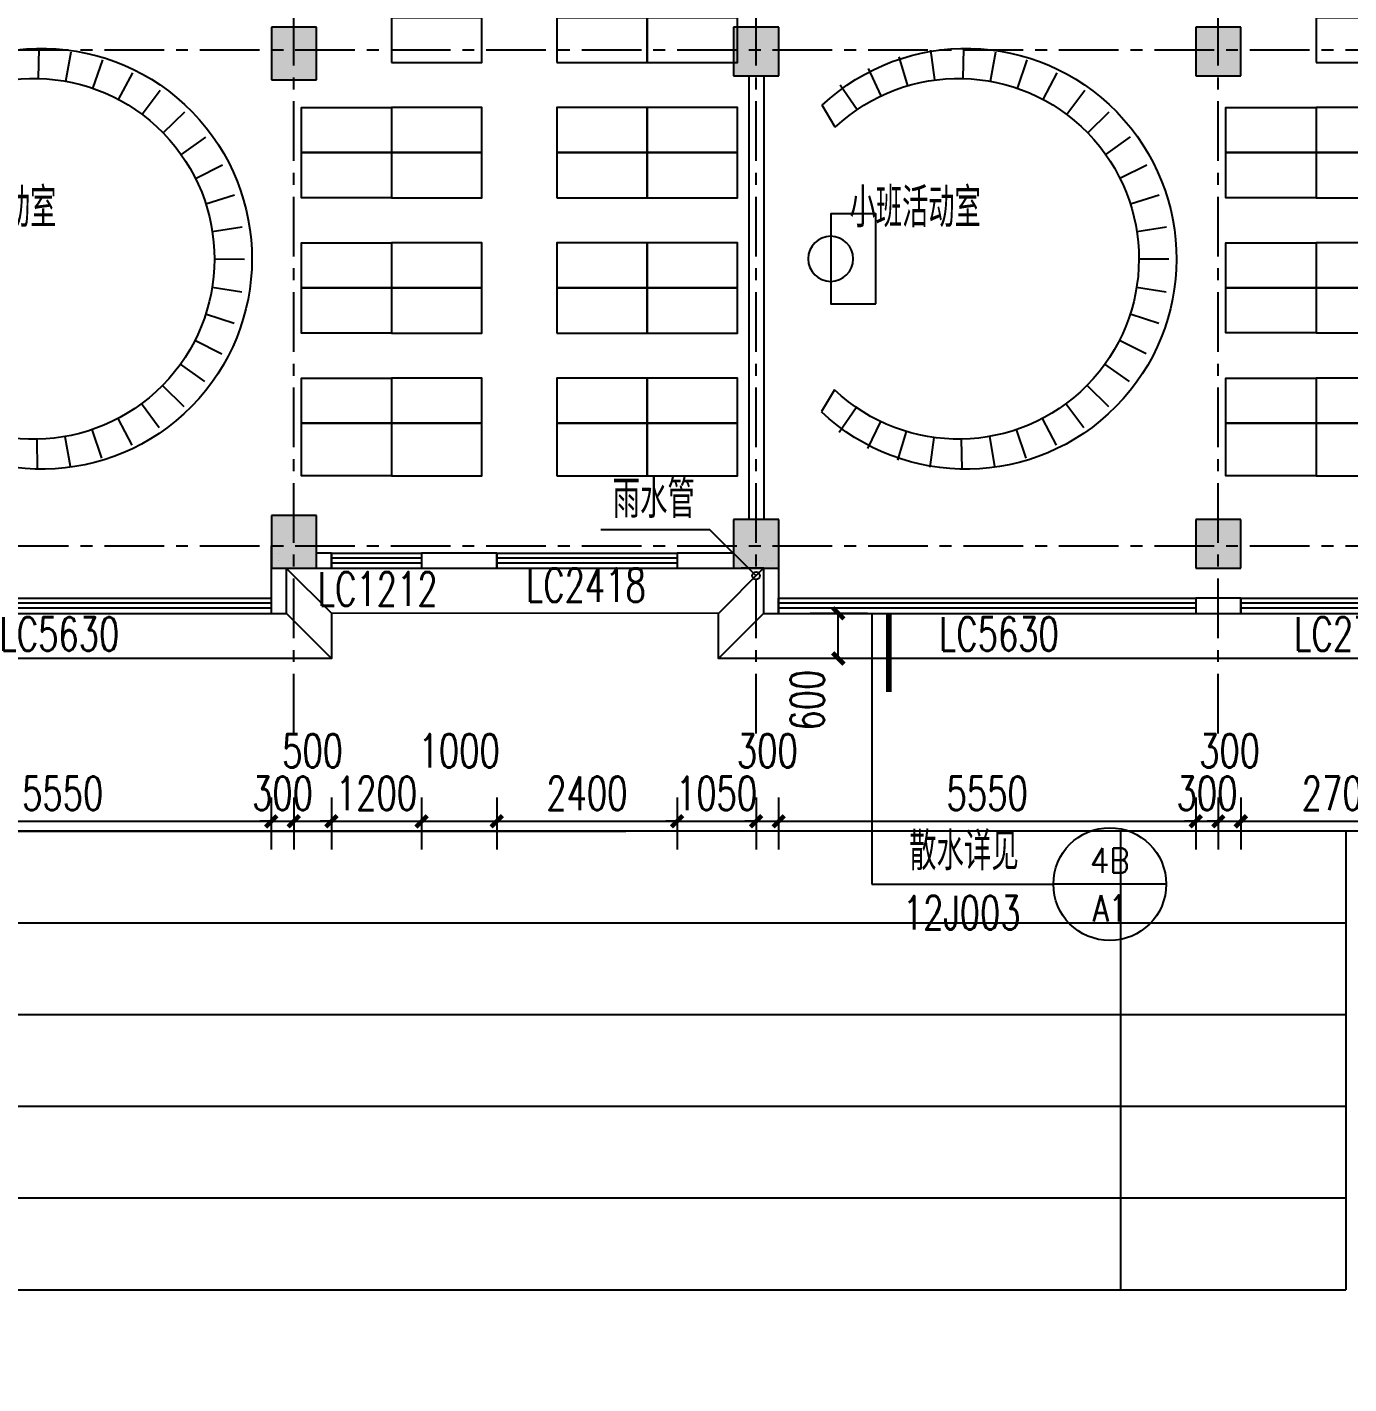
# Model space of a CAD drawing. Header units: millimetres. Extents: x -1048436 to -185795, y -983427 to 400387.
# Drawn here: x -732911 to -715326, y -456270 to -438217 of the extents above; entities that cross this region are included whole.
import ezdxf
from ezdxf.enums import TextEntityAlignment as Align

# ---------------------------------------------------------------- set-up
doc = ezdxf.new("R2010")
doc.units = ezdxf.units.MM
doc.header["$LTSCALE"] = 500
doc.linetypes.add('HIDDEN2', pattern=[0.1875, 0.125, -0.0625])
doc.linetypes.add('一层轴网$0$CENTER', pattern=[50.8, 31.75, -6.35, 6.35, -6.35])
for name, color, linetype in [('COLUMN', 254, 'Continuous'), ('DIM_LEAD', 3, 'Continuous'), ('PUB_DIM', 3, 'Continuous'), ('PUB_HATCH', 8, 'Continuous'), ('PUB_TEXT', 7, 'Continuous'), ('WINDOW', 4, 'Continuous'), ('WINDOW_TEXT', 7, 'Continuous'), ('一层轴网$0$建-轴线', 1, '一层轴网$0$CENTER'), ('体育场', 9, 'HIDDEN2'), ('建-墙', 254, 'Continuous'), ('建-家具', 8, 'Continuous'), ('建-屋面-排水沟落水口', 175, 'Continuous'), ('建-文字', 4, 'Continuous'), ('建-符号', 13, 'Continuous'), ('景-平面-绿化填充', 56, 'Continuous')]:
    doc.layers.add(name, color=color, linetype=linetype)
doc.layers.add('建-修改云', color=30, linetype='Continuous', plot=False)
doc.styles.add('_TCH_DIM', font='SIMPLEX', dxfattribs={"bigfont": 'GBCBIG'})
doc.styles.add('_TCH_DIM_T3', font='SIMPLEX', dxfattribs={"width": 0.705882, "bigfont": 'GBCBIG'})
doc.styles.add('_TCH_WINDOW', font='SIMPLEX', dxfattribs={"height": 3.5, "bigfont": 'GBCBIG'})
doc.styles.add('XD2008', font='xd-hzs.shx', dxfattribs={"width": 0.7, "bigfont": 'xd-hztxt.shx'})
doc.dimstyles.new('_TCH_ARCH&&150', dxfattribs={"dimtxt": 446.25, "dimasz": 150, "dimexe": 375, "dimexo": 450, "dimgap": 150, "dimtad": 1, "dimdec": 0, "dimzin": 0, "dimdsep": 46, "dimtxsty": '_TCH_DIM_T3', "dimblk": 'ARCHTICK', "dimcen": 0.09, "dimclrt": 7, "dimazin": 2, "dimtfac": 1, "dimtdec": 0, "dimtix": 1, "dimtmove": 2, "dimatfit": 3, "dimldrblk": 'ARCHTICK', "dimfxl": 1, "dimtolj": 1, "dimtzin": 0, "dimarcsym": 0})

# ---------------------------------------------------------------- blocks, each defined once
blk = doc.blocks.new('tjytk')
at = {"layer": '建-家具'}
for p, q in [((22707351, -4836232), (22707280, -4835838)), ((22707711, -4835794), (22707720, -4836194)), ((22708092, -4836214), (22708144, -4835818)), ((22706991, -4836326), (22706860, -4835948)), ((22708568, -4835908), (22708455, -4836292)), ((22706650, -4836474), (22706462, -4836121)), ((22708803, -4836424), (22708974, -4836063)), ((22706096, -4836353), (22706336, -4836673)), ((22709350, -4836278), (22709125, -4836609)), ((22709416, -4836841), (22709589, -4836549)), ((22706057, -4836919), (22705771, -4836639)), ((22705493, -4836973), (22705819, -4837204)), ((22705628, -4837523), (22705270, -4837345)), ((22705107, -4837746), (22705488, -4837867)), ((22705404, -4838229), (22705008, -4838169)), ((22704976, -4838601), (22705376, -4838600)), ((22705406, -4838971), (22705011, -4839034)), ((22705112, -4839455), (22705492, -4839332)), ((22705634, -4839676), (22705277, -4839856)), ((22705502, -4840227), (22705827, -4839994)), ((22706066, -4840278), (22705781, -4840559)), ((22709425, -4840337), (22709600, -4840628)), ((22706109, -4840843), (22706347, -4840522)), ((22706662, -4840719), (22706476, -4841074)), ((22709363, -4840900), (22709136, -4840571)), ((22706875, -4841245), (22707003, -4840866)), ((22708583, -4841275), (22708468, -4840892)), ((22708814, -4840757), (22708988, -4841118)), ((22707364, -4840958), (22707295, -4841352)), ((22707727, -4841393), (22707734, -4840993)), ((22708105, -4840971), (22708159, -4841367))]:
    blk.add_line(p, q, dxfattribs=at)
at = {"layer": '建-家具', "elevation": 0}
blk.add_lwpolyline([(22708876, -4839194), (22708876, -4837994), (22709476, -4837994), (22709476, -4839194)], close=True, dxfattribs=at)
at = {"layer": '建-家具'}
blk.add_circle((22709476, -4838594), 300, dxfattribs=at)
for centre, radius in [((22707676, -4838594), 2800), ((22707776, -4838594), 2400)]:
    blk.add_arc(centre, radius, 46.9055, 313.4094, dxfattribs=at)
blk = doc.blocks.new('A$C3D0C7A98')
at = {"layer": '建-家具'}
for points in [[(-5000, 6730), (-6200, 6730), (-6200, 7330), (-5000, 7330)], [(-3800, 6730), (-5000, 6730), (-5000, 7330), (-3800, 7330)], [(-5000, 6130), (-6200, 6130), (-6200, 6730), (-5000, 6730)], [(-3800, 6130), (-5000, 6130), (-5000, 6730), (-3800, 6730)], [(-5000, 4930), (-6200, 4930), (-6200, 5530), (-5000, 5530)], [(-3800, 4930), (-5000, 4930), (-5000, 5530), (-3800, 5530)], [(-5000, 4330), (-6200, 4330), (-6200, 4930), (-5000, 4930)], [(-3800, 4330), (-5000, 4330), (-5000, 4930), (-3800, 4930)], [(-5000, 3130), (-6200, 3130), (-6200, 3730), (-5000, 3730)], [(-3800, 3130), (-5000, 3130), (-5000, 3730), (-3800, 3730)], [(-5000, 2530), (-6200, 2530), (-6200, 3130), (-5000, 3130)], [(-3800, 2530), (-5000, 2530), (-5000, 3130), (-3800, 3130)], [(-5000, 1330), (-6200, 1330), (-6200, 1930), (-5000, 1930)], [(-3800, 1330), (-5000, 1330), (-5000, 1930), (-3800, 1930)], [(-5000, 630), (-6200, 630), (-6200, 1330), (-5000, 1330)], [(-3800, 630), (-5000, 630), (-5000, 1330), (-3800, 1330)]]:
    blk.add_lwpolyline(points, close=True, dxfattribs=at)
at = {"layer": '建-家具', "elevation": 0}
for points in [[(-1600, 6730), (-2800, 6730), (-2800, 7330), (-1600, 7330)], [(-1600, 6130), (-2800, 6130), (-2800, 6730), (-1600, 6730)], [(-1600, 4930), (-2800, 4930), (-2800, 5530), (-1600, 5530)], [(-1600, 4930), (-400, 4930), (-400, 5530), (-1600, 5530)], [(-1600, 4330), (-2800, 4330), (-2800, 4930), (-1600, 4930)], [(-1600, 4330), (-400, 4330), (-400, 4930), (-1600, 4930)], [(-1600, 3130), (-2800, 3130), (-2800, 3730), (-1600, 3730)], [(-1600, 3130), (-400, 3130), (-400, 3730), (-1600, 3730)], [(-1600, 2530), (-2800, 2530), (-2800, 3130), (-1600, 3130)], [(-1600, 2530), (-400, 2530), (-400, 3130), (-1600, 3130)], [(-1600, 1330), (-2800, 1330), (-2800, 1930), (-1600, 1930)], [(-1600, 1330), (-400, 1330), (-400, 1930), (-1600, 1930)], [(-1600, 630), (-2800, 630), (-2800, 1330), (-1600, 1330)], [(-1600, 630), (-400, 630), (-400, 1330), (-1600, 1330)]]:
    blk.add_lwpolyline(points, close=True, dxfattribs=at)
at = {"layer": '建-家具', "linetype": 'Continuous', "extrusion": (0, 0, -1), "xscale": -1, "zscale": -1}
blk.add_blockref('tjytk', (22704618, 4842111), dxfattribs=at)
blk = doc.blocks.new('fdhgh')
at = {"layer": '景-平面-绿化填充'}
h = blk.add_hatch(dxfattribs=at)
h.set_pattern_fill('GRASS', color=256, scale=500, style=0)
h.set_pattern_definition([(90, (-26937.1, -803185.1), (-997.7955, 997.7955), [264.5807, -1731.0102]), (45, (-26937.1, -803185.1), (-997.7962, 997.7962), [264.5807, -1146.5161]), (135, (-26937.1, -803185.1), (-997.7962, -997.7962), [264.5807, -1146.5161])])
edge = h.paths.add_edge_path()
edge.add_line((-1391918, -533384), (-1391918, -500074))
edge.add_line((-1391918, -500074), (-1392920, -492192))
edge.add_line((-1392920, -492192), (-1460021, -492192))
edge.add_line((-1460021, -492192), (-1460021, -494283))
edge.add_arc((-1458021, -494283), 2000, 180, 270)
edge.add_line((-1458021, -496283), (-1434821, -496283))
edge.add_line((-1434821, -496283), (-1434821, -501283))
edge.add_line((-1434821, -501283), (-1452821, -501283))
edge.add_line((-1452821, -501283), (-1452821, -499283))
edge.add_line((-1452821, -499283), (-1458021, -499283))
edge.add_arc((-1458021, -501283), 2000, 90, 180)
edge.add_line((-1460021, -501283), (-1460021, -502283))
edge.add_line((-1460021, -502283), (-1406458, -502283))
edge.add_line((-1406458, -502283), (-1405476, -509988))
edge.add_line((-1405476, -509988), (-1405271, -509962))
edge.add_arc((-1405406, -508971), 1000, 277.7235, 360)
edge.add_line((-1404406, -508971), (-1404666, -506861))
edge.add_line((-1404666, -506861), (-1395440, -505688))
edge.add_line((-1395440, -505688), (-1393762, -518881))
edge.add_line((-1393762, -518881), (-1399615, -519626))
edge.add_arc((-1399489, -520618), 1000, 97.2475, 187.2475)
edge.add_line((-1400481, -520744), (-1400418, -521240))
edge.add_line((-1400418, -521240), (-1393573, -520369))
edge.add_line((-1393573, -520369), (-1391918, -533384))
edge = h.paths.add_edge_path()
edge.add_line((-1460644, -592730), (-1436235, -592730))
edge.add_line((-1436235, -592730), (-1436235, -590271))
edge.add_line((-1436235, -590271), (-1440973, -590271))
edge.add_line((-1440973, -590271), (-1440973, -582660))
edge.add_line((-1440973, -582660), (-1449771, -582659))
edge.add_line((-1449771, -582659), (-1449771, -583259))
edge.add_line((-1449771, -583259), (-1463873, -583259))
edge.add_line((-1463873, -583259), (-1463873, -584960))
edge.add_line((-1463873, -584960), (-1474580, -584960))
edge.add_line((-1474580, -584960), (-1476321, -583426))
edge.add_line((-1476321, -583426), (-1476321, -574192))
edge.add_line((-1476321, -574192), (-1481371, -574192))
edge.add_line((-1481371, -574192), (-1481371, -577350))
edge.add_arc((-1472371, -577350), 9000, 180, 247.0886)
edge.add_line((-1475875, -585640), (-1464599, -590406))
edge.add_arc((-1467358, -599627), 9626, 45.7713, 73.3481, ccw=False)
at = {"layer": '体育场', "color": 251, "linetype": 'Continuous'}
for p, q in [((-1471673, -526183), (-1445254, -526183)), ((-1426673, -526183), (-1471673, -526183)), ((-1438673, -526183), (-1438673, -532283)), ((-1435673, -526183), (-1435673, -532283)), ((-1471673, -527403), (-1435673, -527403)), ((-1471673, -528623), (-1435673, -528623)), ((-1471673, -529843), (-1435673, -529843)), ((-1471673, -531063), (-1435673, -531063)), ((-1471673, -532283), (-1435673, -532283))]:
    blk.add_line(p, q, dxfattribs=at)
blk = doc.blocks.new('一层轴网')
at = {"layer": '一层轴网$0$建-轴线', "ltscale": 0.05}
for p, q in [((-2650, 66576.4), (54751.3, 66576.4)), ((-2650, 59976.4), (54751.3, 59976.4))]:
    blk.add_line(p, q, dxfattribs=at)
for points in [[(24000, 57476.4), (24000, 82276.4)], [(30150, 57476.4), (30150, 82276.4)], [(36300, 57476.4), (36300, 82276.4)]]:
    blk.add_lwpolyline(points, dxfattribs=at)
blk = doc.blocks.new('A$C06EE1D4D')
at = {"layer": 'DIM_LEAD'}
for p, q in [((97991, 95612), (96541, 95612)), ((98607, 95001), (97991, 95612))]:
    blk.add_line(p, q, dxfattribs=at)
at = {"layer": '建-屋面-排水沟落水口'}
blk.add_circle((98607, 95001), 50, dxfattribs=at)
at = {"layer": 'PUB_TEXT', "style": '_TCH_DIM'}
blk.add_text('雨水管', height=506.4, dxfattribs=at).set_placement((96699, 95770))
blk = doc.blocks.new('_ArchTick')
at = {"color": 0, "linetype": 'ByBlock', "const_width": 0.4}
blk.add_lwpolyline([(-0.5, -0.5), (0.5, 0.5)], dxfattribs=at)
blk = doc.blocks.new('*D340')
at = {"layer": 'Defpoints', "color": 0, "transparency": 16777216}
for p in [(-722119, -446018), (-721280, -446018), (-721280, -446618)]:
    blk.add_point(p, dxfattribs=at)
at = {"layer": 'PUB_DIM', "color": 0, "lineweight": -2, "transparency": 16777216}
for p, q in [((-721730, -446018), (-722494, -446018)), ((-722119, -446618), (-722119, -446018)), ((-721730, -446618), (-722494, -446618))]:
    blk.add_line(p, q, dxfattribs=at)
at = {"layer": 'PUB_DIM', "color": 0, "lineweight": -2, "transparency": 16777216, "xscale": 150, "yscale": 150, "zscale": 150}
for p, rotation in [((-722119, -446018), 90), ((-722119, -446618), 270)]:
    blk.add_blockref('_ArchTick', p, dxfattribs=dict(at, rotation=rotation))
at = {"layer": 'PUB_DIM', "color": 7, "transparency": 16777216, "insert": (-722531, -447173), "char_height": 446.2, "attachment_point": 5, "rotation": 90, "style": '_TCH_DIM_T3'}
blk.add_mtext('\\A1;600', dxfattribs=at)
blk = doc.blocks.new('*D2018')
at = {"layer": 'Defpoints', "color": 0, "transparency": 16777216}
for p in [(-735213, -448018), (-729663, -448018), (-729663, -448785)]:
    blk.add_point(p, dxfattribs=at)
at = {"layer": 'PUB_DIM', "color": 0, "lineweight": -2, "transparency": 16777216}
for p, q in [((-735213, -448468), (-735213, -449160)), ((-729663, -448468), (-729663, -449160)), ((-735213, -448785), (-729663, -448785))]:
    blk.add_line(p, q, dxfattribs=at)
at = {"layer": 'PUB_DIM', "color": 0, "lineweight": -2, "transparency": 16777216, "xscale": 150, "yscale": 150, "zscale": 150, "rotation": 180}
blk.add_blockref('_ArchTick', (-735213, -448785), dxfattribs=at)
at = {"layer": 'PUB_DIM', "color": 0, "lineweight": -2, "transparency": 16777216, "xscale": 150, "yscale": 150, "zscale": 150}
blk.add_blockref('_ArchTick', (-729663, -448785), dxfattribs=at)
at = {"layer": 'PUB_DIM', "color": 7, "transparency": 16777216, "insert": (-732438, -448412), "char_height": 446.2, "attachment_point": 5, "style": '_TCH_DIM_T3'}
blk.add_mtext('\\A1;5550', dxfattribs=at)
blk = doc.blocks.new('*D2019')
at = {"layer": 'Defpoints', "color": 0, "transparency": 16777216}
for p in [(-729663, -448018), (-729363, -448018), (-729363, -448785)]:
    blk.add_point(p, dxfattribs=at)
at = {"layer": 'PUB_DIM', "color": 0, "lineweight": -2, "transparency": 16777216}
for p, q in [((-729663, -448468), (-729663, -449160)), ((-729363, -448468), (-729363, -449160)), ((-729663, -448785), (-729813, -448785)), ((-729663, -448785), (-729363, -448785)), ((-729363, -448785), (-729213, -448785))]:
    blk.add_line(p, q, dxfattribs=at)
at = {"layer": 'PUB_DIM', "color": 0, "lineweight": -2, "transparency": 16777216, "xscale": 150, "yscale": 150, "zscale": 150}
blk.add_blockref('_ArchTick', (-729663, -448785), dxfattribs=at)
at = {"layer": 'PUB_DIM', "color": 0, "lineweight": -2, "transparency": 16777216, "xscale": 150, "yscale": 150, "zscale": 150, "rotation": 180}
blk.add_blockref('_ArchTick', (-729363, -448785), dxfattribs=at)
at = {"layer": 'PUB_DIM', "color": 7, "transparency": 16777216, "insert": (-729513, -448412), "char_height": 446.2, "attachment_point": 5, "style": '_TCH_DIM_T3'}
blk.add_mtext('\\A1;300', dxfattribs=at)
blk = doc.blocks.new('*D2020')
at = {"layer": 'Defpoints', "color": 0, "transparency": 16777216}
for p in [(-729363, -448018), (-728863, -448018), (-728863, -448785)]:
    blk.add_point(p, dxfattribs=at)
at = {"layer": 'PUB_DIM', "color": 0, "lineweight": -2, "transparency": 16777216}
for p, q in [((-729363, -448468), (-729363, -449160)), ((-728863, -448468), (-728863, -449160)), ((-729363, -448785), (-728863, -448785))]:
    blk.add_line(p, q, dxfattribs=at)
at = {"layer": 'PUB_DIM', "color": 0, "lineweight": -2, "transparency": 16777216, "xscale": 150, "yscale": 150, "zscale": 150, "rotation": 180}
blk.add_blockref('_ArchTick', (-729363, -448785), dxfattribs=at)
at = {"layer": 'PUB_DIM', "color": 0, "lineweight": -2, "transparency": 16777216, "xscale": 150, "yscale": 150, "zscale": 150}
blk.add_blockref('_ArchTick', (-728863, -448785), dxfattribs=at)
at = {"layer": 'PUB_DIM', "color": 7, "transparency": 16777216, "insert": (-729113, -447847), "char_height": 446.2, "attachment_point": 5, "style": '_TCH_DIM_T3'}
blk.add_mtext('\\A1;500', dxfattribs=at)
blk = doc.blocks.new('*D2021')
at = {"layer": 'Defpoints', "color": 0, "transparency": 16777216}
for p in [(-728863, -448018), (-727663, -448018), (-727663, -448785)]:
    blk.add_point(p, dxfattribs=at)
at = {"layer": 'PUB_DIM', "color": 0, "lineweight": -2, "transparency": 16777216}
for p, q in [((-728863, -448468), (-728863, -449160)), ((-727663, -448468), (-727663, -449160)), ((-728863, -448785), (-729013, -448785)), ((-728863, -448785), (-727663, -448785)), ((-727663, -448785), (-727513, -448785))]:
    blk.add_line(p, q, dxfattribs=at)
at = {"layer": 'PUB_DIM', "color": 0, "lineweight": -2, "transparency": 16777216, "xscale": 150, "yscale": 150, "zscale": 150}
blk.add_blockref('_ArchTick', (-728863, -448785), dxfattribs=at)
at = {"layer": 'PUB_DIM', "color": 0, "lineweight": -2, "transparency": 16777216, "xscale": 150, "yscale": 150, "zscale": 150, "rotation": 180}
blk.add_blockref('_ArchTick', (-727663, -448785), dxfattribs=at)
at = {"layer": 'PUB_DIM', "color": 7, "transparency": 16777216, "insert": (-728263, -448412), "char_height": 446.2, "attachment_point": 5, "style": '_TCH_DIM_T3'}
blk.add_mtext('\\A1;1200', dxfattribs=at)
blk = doc.blocks.new('*D2022')
at = {"layer": 'Defpoints', "color": 0, "transparency": 16777216}
for p in [(-727663, -448018), (-726663, -448018), (-726663, -448785)]:
    blk.add_point(p, dxfattribs=at)
at = {"layer": 'PUB_DIM', "color": 0, "lineweight": -2, "transparency": 16777216}
for p, q in [((-727663, -448468), (-727663, -449160)), ((-726663, -448468), (-726663, -449160)), ((-727663, -448785), (-726663, -448785))]:
    blk.add_line(p, q, dxfattribs=at)
at = {"layer": 'PUB_DIM', "color": 0, "lineweight": -2, "transparency": 16777216, "xscale": 150, "yscale": 150, "zscale": 150, "rotation": 180}
blk.add_blockref('_ArchTick', (-727663, -448785), dxfattribs=at)
at = {"layer": 'PUB_DIM', "color": 0, "lineweight": -2, "transparency": 16777216, "xscale": 150, "yscale": 150, "zscale": 150}
blk.add_blockref('_ArchTick', (-726663, -448785), dxfattribs=at)
at = {"layer": 'PUB_DIM', "color": 7, "transparency": 16777216, "insert": (-727163, -447847), "char_height": 446.2, "attachment_point": 5, "style": '_TCH_DIM_T3'}
blk.add_mtext('\\A1;1000', dxfattribs=at)
blk = doc.blocks.new('*D2023')
at = {"layer": 'Defpoints', "color": 0, "transparency": 16777216}
for p in [(-726663, -448018), (-724263, -448018), (-724263, -448785)]:
    blk.add_point(p, dxfattribs=at)
at = {"layer": 'PUB_DIM', "color": 0, "lineweight": -2, "transparency": 16777216}
for p, q in [((-726663, -448468), (-726663, -449160)), ((-724263, -448468), (-724263, -449160)), ((-726663, -448785), (-724263, -448785))]:
    blk.add_line(p, q, dxfattribs=at)
at = {"layer": 'PUB_DIM', "color": 0, "lineweight": -2, "transparency": 16777216, "xscale": 150, "yscale": 150, "zscale": 150, "rotation": 180}
blk.add_blockref('_ArchTick', (-726663, -448785), dxfattribs=at)
at = {"layer": 'PUB_DIM', "color": 0, "lineweight": -2, "transparency": 16777216, "xscale": 150, "yscale": 150, "zscale": 150}
blk.add_blockref('_ArchTick', (-724263, -448785), dxfattribs=at)
at = {"layer": 'PUB_DIM', "color": 7, "transparency": 16777216, "insert": (-725463, -448412), "char_height": 446.2, "attachment_point": 5, "style": '_TCH_DIM_T3'}
blk.add_mtext('\\A1;2400', dxfattribs=at)
blk = doc.blocks.new('*D2024')
at = {"layer": 'Defpoints', "color": 0, "transparency": 16777216}
for p in [(-724263, -448018), (-723213, -448018), (-723213, -448785)]:
    blk.add_point(p, dxfattribs=at)
at = {"layer": 'PUB_DIM', "color": 0, "lineweight": -2, "transparency": 16777216}
for p, q in [((-724263, -448468), (-724263, -449160)), ((-723213, -448468), (-723213, -449160)), ((-724263, -448785), (-724413, -448785)), ((-724263, -448785), (-723213, -448785)), ((-723213, -448785), (-723063, -448785))]:
    blk.add_line(p, q, dxfattribs=at)
at = {"layer": 'PUB_DIM', "color": 0, "lineweight": -2, "transparency": 16777216, "xscale": 150, "yscale": 150, "zscale": 150}
blk.add_blockref('_ArchTick', (-724263, -448785), dxfattribs=at)
at = {"layer": 'PUB_DIM', "color": 0, "lineweight": -2, "transparency": 16777216, "xscale": 150, "yscale": 150, "zscale": 150, "rotation": 180}
blk.add_blockref('_ArchTick', (-723213, -448785), dxfattribs=at)
at = {"layer": 'PUB_DIM', "color": 7, "transparency": 16777216, "insert": (-723738, -448412), "char_height": 446.2, "attachment_point": 5, "style": '_TCH_DIM_T3'}
blk.add_mtext('\\A1;1050', dxfattribs=at)
blk = doc.blocks.new('*D2025')
at = {"layer": 'Defpoints', "color": 0, "transparency": 16777216}
for p in [(-723213, -448018), (-722913, -448018), (-722913, -448785)]:
    blk.add_point(p, dxfattribs=at)
at = {"layer": 'PUB_DIM', "color": 0, "lineweight": -2, "transparency": 16777216}
for p, q in [((-723213, -448468), (-723213, -449160)), ((-722913, -448468), (-722913, -449160)), ((-723213, -448785), (-723363, -448785)), ((-723213, -448785), (-722913, -448785)), ((-722913, -448785), (-722763, -448785))]:
    blk.add_line(p, q, dxfattribs=at)
at = {"layer": 'PUB_DIM', "color": 0, "lineweight": -2, "transparency": 16777216, "xscale": 150, "yscale": 150, "zscale": 150}
blk.add_blockref('_ArchTick', (-723213, -448785), dxfattribs=at)
at = {"layer": 'PUB_DIM', "color": 0, "lineweight": -2, "transparency": 16777216, "xscale": 150, "yscale": 150, "zscale": 150, "rotation": 180}
blk.add_blockref('_ArchTick', (-722913, -448785), dxfattribs=at)
at = {"layer": 'PUB_DIM', "color": 7, "transparency": 16777216, "insert": (-723063, -447847), "char_height": 446.2, "attachment_point": 5, "style": '_TCH_DIM_T3'}
blk.add_mtext('\\A1;300', dxfattribs=at)
blk = doc.blocks.new('*D2026')
at = {"layer": 'Defpoints', "color": 0, "transparency": 16777216}
for p in [(-722913, -448018), (-717363, -448018), (-717363, -448785)]:
    blk.add_point(p, dxfattribs=at)
at = {"layer": 'PUB_DIM', "color": 0, "lineweight": -2, "transparency": 16777216}
for p, q in [((-722913, -448468), (-722913, -449160)), ((-717363, -448468), (-717363, -449160)), ((-722913, -448785), (-717363, -448785))]:
    blk.add_line(p, q, dxfattribs=at)
at = {"layer": 'PUB_DIM', "color": 0, "lineweight": -2, "transparency": 16777216, "xscale": 150, "yscale": 150, "zscale": 150, "rotation": 180}
blk.add_blockref('_ArchTick', (-722913, -448785), dxfattribs=at)
at = {"layer": 'PUB_DIM', "color": 0, "lineweight": -2, "transparency": 16777216, "xscale": 150, "yscale": 150, "zscale": 150}
blk.add_blockref('_ArchTick', (-717363, -448785), dxfattribs=at)
at = {"layer": 'PUB_DIM', "color": 7, "transparency": 16777216, "insert": (-720138, -448412), "char_height": 446.2, "attachment_point": 5, "style": '_TCH_DIM_T3'}
blk.add_mtext('\\A1;5550', dxfattribs=at)
blk = doc.blocks.new('*D2027')
at = {"layer": 'Defpoints', "color": 0, "transparency": 16777216}
for p in [(-717363, -448018), (-717063, -448018), (-717063, -448785)]:
    blk.add_point(p, dxfattribs=at)
at = {"layer": 'PUB_DIM', "color": 0, "lineweight": -2, "transparency": 16777216}
for p, q in [((-717363, -448468), (-717363, -449160)), ((-717063, -448468), (-717063, -449160)), ((-717363, -448785), (-717513, -448785)), ((-717363, -448785), (-717063, -448785)), ((-717063, -448785), (-716913, -448785))]:
    blk.add_line(p, q, dxfattribs=at)
at = {"layer": 'PUB_DIM', "color": 0, "lineweight": -2, "transparency": 16777216, "xscale": 150, "yscale": 150, "zscale": 150}
blk.add_blockref('_ArchTick', (-717363, -448785), dxfattribs=at)
at = {"layer": 'PUB_DIM', "color": 0, "lineweight": -2, "transparency": 16777216, "xscale": 150, "yscale": 150, "zscale": 150, "rotation": 180}
blk.add_blockref('_ArchTick', (-717063, -448785), dxfattribs=at)
at = {"layer": 'PUB_DIM', "color": 7, "transparency": 16777216, "insert": (-717213, -448412), "char_height": 446.2, "attachment_point": 5, "style": '_TCH_DIM_T3'}
blk.add_mtext('\\A1;300', dxfattribs=at)
blk = doc.blocks.new('*D2028')
at = {"layer": 'Defpoints', "color": 0, "transparency": 16777216}
for p in [(-717063, -448018), (-716763, -448018), (-716763, -448785)]:
    blk.add_point(p, dxfattribs=at)
at = {"layer": 'PUB_DIM', "color": 0, "lineweight": -2, "transparency": 16777216}
for p, q in [((-717063, -448468), (-717063, -449160)), ((-716763, -448468), (-716763, -449160)), ((-717063, -448785), (-717213, -448785)), ((-717063, -448785), (-716763, -448785)), ((-716763, -448785), (-716613, -448785))]:
    blk.add_line(p, q, dxfattribs=at)
at = {"layer": 'PUB_DIM', "color": 0, "lineweight": -2, "transparency": 16777216, "xscale": 150, "yscale": 150, "zscale": 150}
blk.add_blockref('_ArchTick', (-717063, -448785), dxfattribs=at)
at = {"layer": 'PUB_DIM', "color": 0, "lineweight": -2, "transparency": 16777216, "xscale": 150, "yscale": 150, "zscale": 150, "rotation": 180}
blk.add_blockref('_ArchTick', (-716763, -448785), dxfattribs=at)
at = {"layer": 'PUB_DIM', "color": 7, "transparency": 16777216, "insert": (-716913, -447847), "char_height": 446.2, "attachment_point": 5, "style": '_TCH_DIM_T3'}
blk.add_mtext('\\A1;300', dxfattribs=at)
blk = doc.blocks.new('*D2029')
at = {"layer": 'Defpoints', "color": 0, "transparency": 16777216}
for p in [(-716763, -448018), (-714063, -448018), (-714063, -448785)]:
    blk.add_point(p, dxfattribs=at)
at = {"layer": 'PUB_DIM', "color": 0, "lineweight": -2, "transparency": 16777216}
for p, q in [((-716763, -448468), (-716763, -449160)), ((-714063, -448468), (-714063, -449160)), ((-716763, -448785), (-714063, -448785))]:
    blk.add_line(p, q, dxfattribs=at)
at = {"layer": 'PUB_DIM', "color": 0, "lineweight": -2, "transparency": 16777216, "xscale": 150, "yscale": 150, "zscale": 150, "rotation": 180}
blk.add_blockref('_ArchTick', (-716763, -448785), dxfattribs=at)
at = {"layer": 'PUB_DIM', "color": 0, "lineweight": -2, "transparency": 16777216, "xscale": 150, "yscale": 150, "zscale": 150}
blk.add_blockref('_ArchTick', (-714063, -448785), dxfattribs=at)
at = {"layer": 'PUB_DIM', "color": 7, "transparency": 16777216, "insert": (-715413, -448412), "char_height": 446.2, "attachment_point": 5, "style": '_TCH_DIM_T3'}
blk.add_mtext('\\A1;2700', dxfattribs=at)
blk = doc.blocks.new('$TCHSYS$WIN2D')
for p, q in [((-0.5, 0.5), (0.5, 0.5)), ((-0.5, 0.5), (-0.5, -0.5)), ((0.5, 0.5), (0.5, -0.5)), ((0.5, 0.1667), (-0.5, 0.1667)), ((0.5, -0.1667), (-0.5, -0.1667)), ((-0.5, -0.5), (0.5, -0.5))]:
    blk.add_line(p, q)

msp = doc.modelspace()

# ---------------------------------------------------------------- hatches: boundary and pattern name
at = {"layer": 'PUB_HATCH'}
for points in [[(-729661.4, -438217.4), (-729661.4, -438917.4), (-729061.4, -438917.4), (-729061.4, -438217.4)], [(-723511.4, -438217.4), (-723511.4, -438867.4), (-722911.4, -438867.4), (-722911.4, -438217.4)], [(-717361.4, -438217.4), (-717361.4, -438867.4), (-716761.4, -438867.4), (-716761.4, -438217.4)], [(-729661.4, -444717.4), (-729661.4, -445417.4), (-729061.4, -445417.4), (-729061.4, -444717.4)], [(-723511.4, -444767.4), (-723511.4, -445417.4), (-722911.4, -445417.4), (-722911.4, -444767.4)], [(-717361.4, -444767.4), (-717361.4, -445417.4), (-716761.4, -445417.4), (-716761.4, -444767.4)]]:
    msp.add_hatch(color=256, dxfattribs=at).paths.add_polyline_path(points)

# ---------------------------------------------------------------- linework, layer by layer
at = {"layer": 'COLUMN'}
for p, q in [((-729661.4, -438217.4), (-729661.4, -438917.4)), ((-729061.4, -438217.4), (-729661.4, -438217.4)), ((-729061.4, -438917.4), (-729061.4, -438217.4)), ((-723511.4, -438217.4), (-723511.4, -438867.4)), ((-722911.4, -438217.4), (-723511.4, -438217.4)), ((-722911.4, -438867.4), (-722911.4, -438217.4)), ((-717361.4, -438217.4), (-717361.4, -438867.4)), ((-716761.4, -438217.4), (-717361.4, -438217.4)), ((-716761.4, -438867.4), (-716761.4, -438217.4)), ((-723511.4, -438867.4), (-722911.4, -438867.4)), ((-717361.4, -438867.4), (-716761.4, -438867.4)), ((-729661.4, -438917.4), (-729061.4, -438917.4)), ((-729661.4, -444717.4), (-729661.4, -445417.4)), ((-729061.4, -444717.4), (-729661.4, -444717.4)), ((-729061.4, -445417.4), (-729061.4, -444717.4)), ((-723511.4, -444767.4), (-723511.4, -445417.4)), ((-722911.4, -444767.4), (-723511.4, -444767.4)), ((-722911.4, -445417.4), (-722911.4, -444767.4)), ((-717361.4, -444767.4), (-717361.4, -445417.4)), ((-716761.4, -444767.4), (-717361.4, -444767.4)), ((-716761.4, -445417.4), (-716761.4, -444767.4)), ((-729661.4, -445417.4), (-729061.4, -445417.4)), ((-723511.4, -445417.4), (-722911.4, -445417.4)), ((-717361.4, -445417.4), (-716761.4, -445417.4))]:
    msp.add_line(p, q, dxfattribs=at)
at = {"layer": '建-修改云'}
msp.add_line((-729562.7, -445417.6), (-723428.1, -445417.6), dxfattribs=at)
at = {"layer": '建-墙'}
for p, q in [((-723310.6, -438867.4), (-723310.6, -444767.4)), ((-723110.6, -438867.4), (-723110.6, -444767.4)), ((-729662.7, -445117.6), (-729662.7, -445317.6)), ((-729661.4, -445117.6), (-729662.7, -445117.6)), ((-729562.7, -445117.6), (-729562.7, -445117.6)), ((-729661.4, -445217.6), (-729662.7, -445217.6)), ((-729662.7, -445217.6), (-729662.7, -445817.6)), ((-729562.7, -445217.6), (-729562.7, -445217.6)), ((-729562.7, -445317.6), (-729562.7, -445317.6)), ((-728862.7, -445217.6), (-729061.4, -445217.6)), ((-728862.7, -445417.6), (-728862.7, -445217.6)), ((-726662.7, -445217.6), (-727662.7, -445217.6)), ((-727662.7, -445217.6), (-727662.7, -445417.6)), ((-726662.7, -445417.6), (-726662.7, -445217.6)), ((-723511.4, -445217.6), (-724262.7, -445217.6)), ((-724262.7, -445217.6), (-724262.7, -445417.6)), ((-723412.8, -445317.6), (-723412.8, -445317.6)), ((-723312.7, -445317.6), (-723312.7, -445317.6)), ((-723212.7, -445317.6), (-723212.7, -445317.6)), ((-723162.6, -445317.6), (-723162.6, -445317.6)), ((-723087.6, -445317.6), (-723087.6, -445317.6)), ((-723012.7, -445317.6), (-723012.7, -445317.6)), ((-729462.7, -445417.6), (-728862.7, -445417.6)), ((-729462.7, -445417.6), (-729462.7, -446017.6)), ((-727662.7, -445417.6), (-726662.7, -445417.6)), ((-724262.7, -445417.6), (-723412.2, -445417.6)), ((-723412.8, -445417.6), (-723412.8, -445417.4)), ((-723110.6, -445417.6), (-723412.8, -445417.6)), ((-723162.6, -445417.6), (-723162.6, -445417.4)), ((-723112.7, -445417.6), (-723162.6, -445417.6)), ((-723112.7, -445417.4), (-723112.7, -446017.6)), ((-723110.6, -445417.6), (-723110.8, -445417.4)), ((-722912.7, -445417.4), (-722912.7, -445817.6)), ((-729662.7, -445817.6), (-729662.7, -446017.6)), ((-722912.7, -446017.6), (-722912.7, -445817.6)), ((-716762.7, -445817.6), (-717362.7, -445817.6)), ((-717362.7, -445817.6), (-717362.7, -446017.6)), ((-716762.7, -446017.6), (-716762.7, -445817.6)), ((-729662.7, -446017.6), (-729462.7, -446017.6)), ((-723112.7, -446017.6), (-722912.7, -446017.6)), ((-717362.7, -446017.6), (-716762.7, -446017.6))]:
    msp.add_line(p, q, dxfattribs=at)
at = {"layer": '建-屋面-排水沟落水口'}
for p, q in [((-729462.7, -445417.5), (-728862.7, -446017.5)), ((-723712.7, -446017.6), (-723112.7, -445417.6)), ((-729462.7, -446017.5), (-728862.7, -446617.5)), ((-723712.7, -446617.6), (-723112.7, -446017.6))]:
    msp.add_line(p, q, dxfattribs=at)
msp.add_lwpolyline([(-705569.6, -474662.8, 0.1556923), (-702611.7, -465394.9), (-702611, -446617.8), (-708562.7, -446617.6), (-708562.7, -446017.6), (-713262.7, -446017.6), (-713262.7, -446617.6), (-723712.7, -446617.6), (-723712.7, -446017.6), (-728862.7, -446017.5), (-728862.7, -446617.5), (-736012.7, -446617.6), (-736012.7, -446017.6), (-747212.4, -446017.5)], format="xyb", dxfattribs=at)
at = {"layer": '建-符号'}
for p, q in [((-721671.7, -446017.6), (-721671.7, -449621.2)), ((-721671.7, -449621.2), (-719256.7, -449621.2)), ((-717756.7, -449621.2), (-719256.7, -449621.2))]:
    msp.add_line(p, q, dxfattribs=at)
at = {"layer": '建-符号', "const_width": 75}
msp.add_lwpolyline([(-721446.7, -446017.6), (-721446.7, -447064.8)], dxfattribs=at)
at = {"layer": '建-符号'}
msp.add_circle((-718506.7, -449621.2), 750, dxfattribs=at)

# ---------------------------------------------------------------- block references
for name, p in [('fdhgh', (720308.8, 77265.7)), ('一层轴网', (-753362.7, -505094)), ('A$C06EE1D4D', (-821819.6, -540518.5))]:
    msp.add_blockref(name, p)
at = {"xscale": -1}
for p in [(-729661.7, -444817.5), (-717361.8, -444817.1)]:
    msp.add_blockref('A$C3D0C7A98', p, dxfattribs=at)
at = {"layer": 'WINDOW'}
ref = msp.add_blockref('$TCHSYS$WIN2D', (-728262.7, -445317.6), dxfattribs=dict(at, xscale=-1200, yscale=-200, zscale=-1200, rotation=180))
ref.add_attrib('A', 'LC1212', (-729042.7, -445915.7), dxfattribs={"layer": 'WINDOW_TEXT', "height": 446.25, "style": '_TCH_WINDOW', "width": 0.705882})
ref = msp.add_blockref('$TCHSYS$WIN2D', (-725462.7, -445317.6), dxfattribs=dict(at, xscale=-2400, yscale=-200, zscale=-2400, rotation=180))
ref.add_attrib('A', 'LC2418', (-726272.7, -445865.7), dxfattribs={"layer": 'WINDOW_TEXT', "height": 446.25, "style": '_TCH_WINDOW', "width": 0.705882})
ref = msp.add_blockref('$TCHSYS$WIN2D', (-732437.7, -445917.6), dxfattribs=dict(at, xscale=-5550, yscale=-200, zscale=-5550, rotation=180))
ref.add_attrib('A', 'LC5630', (-733277.7, -446515.7), dxfattribs={"layer": 'WINDOW_TEXT', "height": 446.25, "style": '_TCH_WINDOW', "width": 0.705882})
ref = msp.add_blockref('$TCHSYS$WIN2D', (-720137.7, -445917.6), dxfattribs=dict(at, xscale=-5550, yscale=-200, zscale=-5550, rotation=180.0000000000125))
ref.add_attrib('A', 'LC5630', (-720777.7, -446515.7), dxfattribs={"layer": 'WINDOW_TEXT', "height": 446.25, "style": '_TCH_WINDOW', "width": 0.705882})
ref = msp.add_blockref('$TCHSYS$WIN2D', (-715412.7, -445917.6), dxfattribs=dict(at, xscale=-2700, yscale=-200, zscale=-2700, rotation=180.0000000000125))
ref.add_attrib('A', 'LC2730', (-716052.7, -446515.7), dxfattribs={"layer": 'WINDOW_TEXT', "height": 446.25, "style": '_TCH_WINDOW', "width": 0.705882})

# ---------------------------------------------------------------- texts
at = {"layer": 'PUB_TEXT', "style": '_TCH_DIM'}
msp.add_text('散水详见', height=506.38, dxfattribs=at).set_placement((-721176.3, -449435.8))
for s, height, p, p2 in [('4B', 329.48, (-718773.4, -449472.6), (-718239.9, -449472.6)), ('A1', 353.2, (-718733.7, -450119.1), (-718279.6, -450119.1))]:
    msp.add_text(s, height=height, dxfattribs=at).set_placement(p, p2, align=Align.FIT)
at = {"layer": 'PUB_TEXT', "style": '_TCH_DIM', "width": 0.705882}
msp.add_text('12J003', height=446.25, dxfattribs=at).set_placement((-721259.2, -450225))
at = {"layer": '建-文字', "style": 'XD2008', "width": 0.7}
for p in [(-734268.3, -440882), (-721968.2, -440881.6)]:
    msp.add_text('小班活动室', height=525, dxfattribs=at).set_placement(p)

# ---------------------------------------------------------------- dimensions: what is measured, and where the dimension line sits
at = {"layer": 'PUB_DIM'}
for base, p1, p2, angle, picture, middle in [((-722118.5, -446017.6), (-721279.7, -446617.6), (-721279.7, -446017.6), 90, '*D340', (-722531, -447172.6)), ((-728862.7, -448784.7), (-729362.7, -448018.3), (-728862.7, -448018.3), 0, '*D2020', (-729112.7, -447847.2)), ((-726662.7, -448784.7), (-727662.7, -448018.3), (-726662.7, -448018.3), 0, '*D2022', (-727162.7, -447847.2)), ((-722912.7, -448784.7), (-723212.7, -448018.3), (-722912.7, -448018.3), 0, '*D2025', (-723062.7, -447847.2)), ((-716762.7, -448784.7), (-717062.7, -448018.3), (-716762.7, -448018.3), 0, '*D2028', (-716912.7, -447847.2))]:
    dim = msp.add_linear_dim(base=base, p1=p1, p2=p2, angle=angle, dimstyle='_TCH_ARCH&&150', dxfattribs=at)
    dim.commit()
    dim.dimension.update_dxf_attribs({"geometry": picture, "text_midpoint": middle, "dimtype": 129})
for p1, p2, picture, middle in [((-735212.7, -448018.3), (-729662.7, -448018.3), '*D2018', (-732437.7, -448411.6)), ((-729662.7, -448018.3), (-729362.7, -448018.3), '*D2019', (-729512.7, -448411.6)), ((-728862.7, -448018.3), (-727662.7, -448018.3), '*D2021', (-728262.7, -448411.6)), ((-726662.7, -448018.3), (-724262.7, -448018.3), '*D2023', (-725462.7, -448411.6)), ((-724262.7, -448018.3), (-723212.7, -448018.3), '*D2024', (-723737.7, -448411.6)), ((-722912.7, -448018.3), (-717362.7, -448018.3), '*D2026', (-720137.7, -448411.6)), ((-717362.7, -448018.3), (-717062.7, -448018.3), '*D2027', (-717212.7, -448411.6)), ((-716762.7, -448018.3), (-714062.7, -448018.3), '*D2029', (-715412.7, -448411.6))]:
    dim = msp.add_aligned_dim(p1=p1, p2=p2, distance=-766.4, dimstyle='_TCH_ARCH&&150', dxfattribs=at)
    dim.commit()
    dim.dimension.update_dxf_attribs({"geometry": picture, "text_midpoint": middle})

doc.saveas('drawing.dxf')
